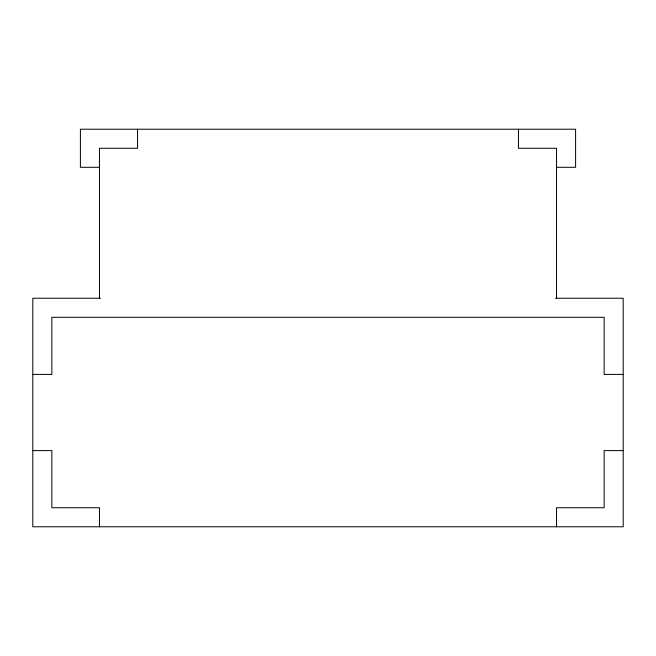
<?xml version="1.0" encoding="UTF-8"?>
<svg xmlns="http://www.w3.org/2000/svg" width="656" height="656" viewBox="0 0 656 656"><rect width="100%" height="100%" fill="white"/><g stroke="black" fill="none" stroke-linecap="round" stroke-linejoin="round"><path stroke-width="0.98" d="M99.458 167.305L80.409 167.305L80.409 129.216L575.591 129.216L575.591 167.305L556.542 167.305M100.45 298.242L32.8 298.242L32.8 526.784L623.2 526.784L623.2 298.242L555.55 298.242M32.8 374.42L51.849 374.42L51.849 317.291L604.151 317.291L604.151 374.42L623.2 374.42M32.8 450.606L51.849 450.606L51.849 507.736L99.458 507.736L99.458 526.784M623.2 450.606L604.151 450.606L604.151 507.736L556.542 507.736L556.542 526.784M556.542 298.242L556.542 148.264L518.453 148.264L518.453 129.216M137.547 129.216L137.547 148.264L99.458 148.264L99.458 298.242"/></g></svg>
